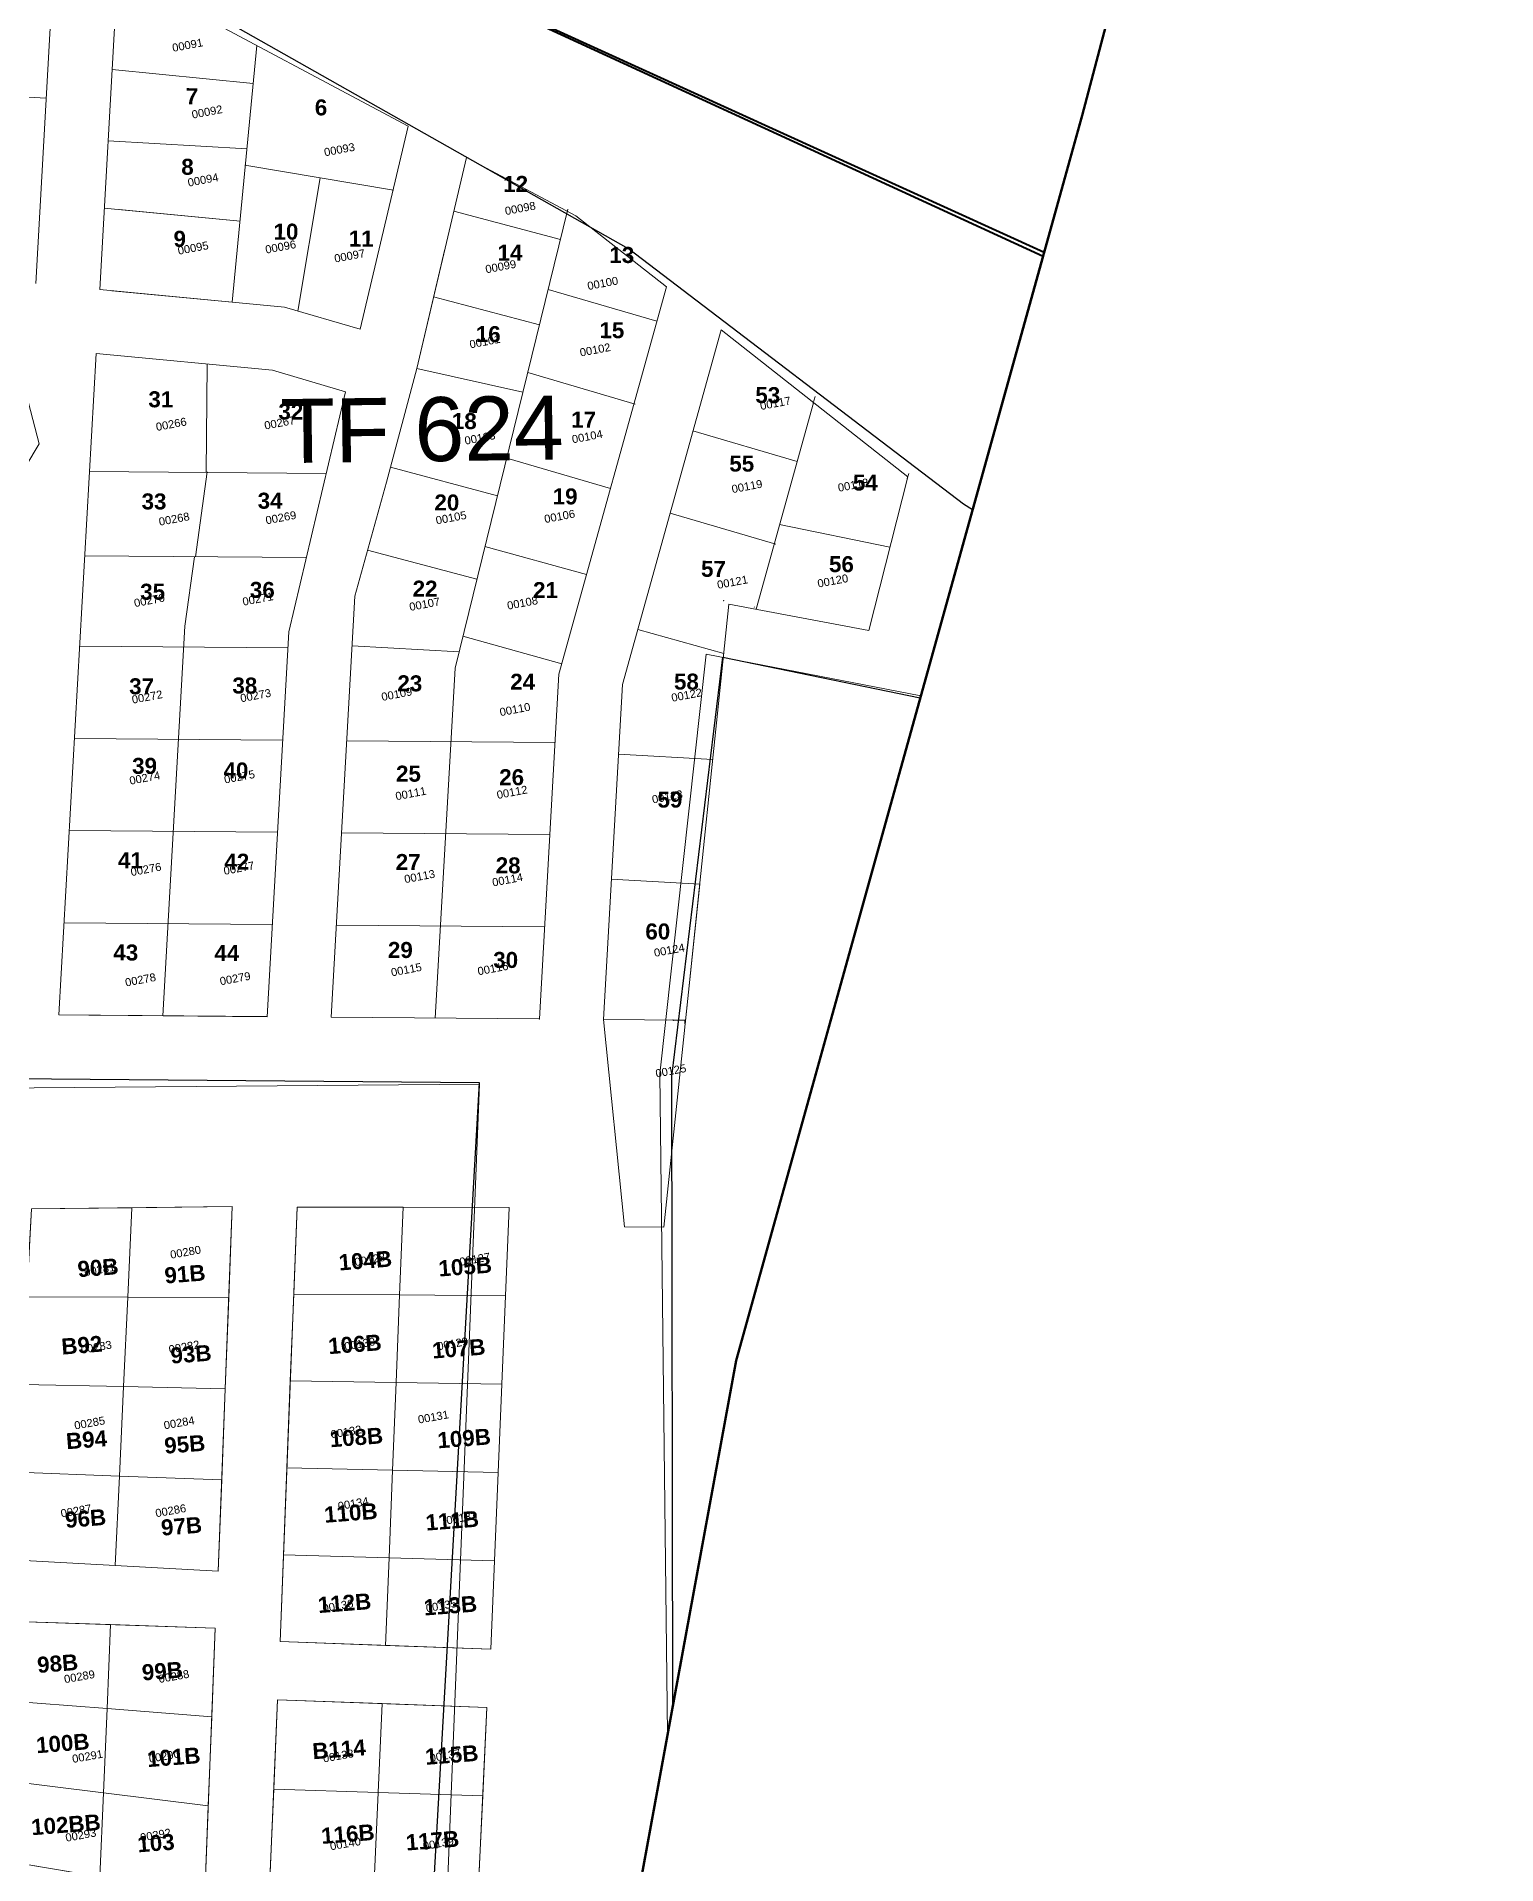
# Model space of a CAD drawing. Header units: metres. Extents: x 251686 to 255059, y 1627526 to 1631912.
# Drawn here: x 254222.5 to 254405, y 1630190.9 to 1630419.4 of the extents above; entities that cross this region are included whole.
import ezdxf
from ezdxf.enums import TextEntityAlignment as Align

# ---------------------------------------------------------------- set-up
doc = ezdxf.new("R2010")
doc.units = ezdxf.units.M
doc.header["$MEASUREMENT"] = 0
doc.linetypes.add('DGN Style 2', pattern=[29.229957, 17.537974, -11.691983])
doc.layers.add('limites_communes_2025', color=7, linetype='Continuous', lineweight=0)
doc.layers.add('Numero Titre Foncier', color=4, linetype='Continuous', lineweight=0)
for name, color, linetype in [('limites_parcelles', 7, 'Continuous'), ('limites_sections', 7, 'Continuous'), ('limites_tf', 7, 'Continuous'), ('numero_lot', 7, 'Continuous'), ('numero_parcelle', 7, 'Continuous')]:
    doc.layers.add(name, color=color, linetype=linetype)
doc.styles.add('Style-Arial', font='arial.ttf')
doc.styles.add('style1', font='')
doc.styles.get('style1').set_extended_font_data('Times New Roman', bold=True)

msp = doc.modelspace()

# ---------------------------------------------------------------- linework, layer by layer
at = {"layer": 'limites_communes_2025', "color": 3, "lineweight": 80, "flags": 128}
for points in [[(252710.2872, 1631107.3833), (252982.4701, 1631682.9759), (252993.7572, 1631687.3199), (253010.694, 1631729.9757), (253066.3854, 1631842.8952), (253066.3854, 1631842.8952), (253098.7298, 1631912.4498), (253659.0228, 1631648.0069), (253757.0504, 1631605.0124), (254274.3391, 1631378.1314), (254622, 1631294), (254624.2075, 1631293.4301), (254621.5327, 1631279.8563), (254569.5419, 1631182.2248), (254530.2512, 1631049.2714), (254527.2805, 1631037.9628), (254483.023, 1630869.4867), (254395.3871, 1630569.1026), (254353.2541, 1630409.5098), (254309.9852, 1630253.9323), (254287.3632, 1630130.504)], [(254353.2541, 1630409.5098), (254395.3871, 1630569.1026)], [(254309.9852, 1630253.9323), (254353.2541, 1630409.5098)], [(254287.3632, 1630130.504), (254309.9852, 1630253.9323)]]:
    msp.add_lwpolyline(points, dxfattribs=at)
at = {"layer": 'limites_parcelles', "color": 7, "linetype": 'Continuous', "lineweight": 0}
for p, q in [((254224.873901, 1630431.689406), (254222.440022, 1630388.511468)), ((254232.664269, 1630427.536363), (254230.420804, 1630387.755884)), ((254209.771063, 1630418.201497), (254222.840745, 1630368.48723)), ((254246.986428, 1630386.187781), (254250.074262, 1630418.2551)), ((254249.618081, 1630413.525322), (254231.978547, 1630415.256893)), ((254211.302632, 1630412.375735), (254223.743921, 1630411.674555)), ((254268.981632, 1630408.175587), (254262.986046, 1630382.794744)), ((254248.833887, 1630405.355556), (254231.468082, 1630406.33596)), ((254248.573321, 1630403.315569), (254267.152852, 1630400.202471)), ((254276.286231, 1630404.281507), (254270.057368, 1630377.904396)), ((254255.208179, 1630385.076292), (254258.000068, 1630401.736077)), ((254247.960835, 1630396.294716), (254230.995271, 1630397.932114)), ((254247.960835, 1630396.294716), (254232.849442, 1630397.753169)), ((254247.959841, 1630396.29672), (254232.849445, 1630397.754169)), ((254288.01352, 1630394.004918), (254274.691413, 1630397.538529)), ((254288.946766, 1630397.790301), (254274.84259, 1630340.441328)), ((254273.579028, 1630392.822176), (254270.057371, 1630377.905396)), ((254230.420804, 1630387.755884), (254246.986422, 1630386.18578)), ((254231.938955, 1630387.613018), (254246.986428, 1630386.187781)), ((254286.48522, 1630387.789286), (254300.091996, 1630383.799592)), ((254287.825436, 1630339.708907), (254301.2826, 1630388.081873)), ((254246.986422, 1630386.18578), (254253.541063, 1630385.564768)), ((254253.541063, 1630385.564768), (254262.986046, 1630382.794744)), ((254285.388762, 1630383.362998), (254272.162616, 1630386.872295)), ((254295.768428, 1630338.39322), (254308.098432, 1630382.717743)), ((254229.969291, 1630379.759132), (254225.305437, 1630297.104231)), ((254229.969291, 1630379.759132), (254252.031447, 1630377.668408)), ((254243.856646, 1630378.442614), (254243.745695, 1630364.898575)), ((254252.029446, 1630377.668414), (254261.144606, 1630374.995474)), ((254270.057371, 1630377.905396), (254266.283821, 1630363.685692)), ((254270.057368, 1630377.904396), (254266.284815, 1630363.683688)), ((254270.057371, 1630377.905396), (254283.330299, 1630374.95319)), ((254283.927233, 1630377.382248), (254297.344109, 1630373.448178)), ((254261.144606, 1630374.995474), (254254.05266, 1630344.968992)), ((254319.653663, 1630373.623657), (254312.476548, 1630347.824734)), ((254319.874142, 1630374.416189), (254319.637353, 1630373.5656)), ((254304.588385, 1630370.099896), (254317.611058, 1630366.281288)), ((254189.280096, 1630312.523279), (254222.840745, 1630368.48723)), ((254281.298328, 1630366.694324), (254294.265441, 1630362.891731)), ((254229.136262, 1630365.018906), (254258.751278, 1630364.775989)), ((254242.39974, 1630354.349641), (254243.845987, 1630364.978289)), ((254280.145001, 1630362.00111), (254266.778915, 1630365.546864)), ((254331.440187, 1630364.347541), (254326.572563, 1630345.168247)), ((254331.570298, 1630364.789305), (254331.386151, 1630364.134627)), ((254262.326162, 1630349.454567), (254266.282815, 1630363.683694)), ((254301.732719, 1630359.831857), (254314.967693, 1630355.951384)), ((254315.416338, 1630358.392129), (254329.208142, 1630355.567118)), ((254277.578912, 1630351.563085), (254263.918956, 1630355.186802)), ((254278.586303, 1630355.663526), (254291.280166, 1630352.131906)), ((254228.500634, 1630354.483727), (254256.29097, 1630354.255597)), ((254241.071818, 1630345.702407), (254242.25175, 1630354.371119)), ((254262.326162, 1630349.454567), (254259.358557, 1630296.826654)), ((254312.287787, 1630348.110754), (254312.26053, 1630348.03281)), ((254241.071818, 1630345.702407), (254238.324435, 1630296.99973)), ((254254.054673, 1630344.972987), (254251.343084, 1630296.889039)), ((254275.825654, 1630344.441806), (254288.18568, 1630341.003281)), ((254308.447275, 1630342.263597), (254297.678942, 1630345.2599)), ((254227.904594, 1630343.182118), (254253.942275, 1630342.967545)), ((254261.970299, 1630343.229217), (254275.351233, 1630342.474526)), ((254272.37708, 1630296.713738), (254274.84259, 1630340.441328)), ((254287.82744, 1630339.709901), (254285.398313, 1630296.612444)), ((254295.768428, 1630338.39322), (254293.409555, 1630296.550723)), ((254227.253841, 1630331.662595), (254253.291523, 1630331.448023)), ((254287.346175, 1630331.164025), (254261.306495, 1630331.379604)), ((254307.06613, 1630329.025204), (254295.262657, 1630329.690359)), ((254226.605089, 1630320.143066), (254252.642774, 1630319.929494)), ((254286.695419, 1630319.643502), (254260.65774, 1630319.859075)), ((254305.443229, 1630313.469567), (254294.366891, 1630314.093991)), ((254225.95434, 1630308.624544), (254251.994025, 1630308.410966)), ((254286.046667, 1630308.123973), (254260.006988, 1630308.339552)), ((254251.343084, 1630296.889039), (254225.305437, 1630297.104231)), ((254225.305591, 1630297.106015), (254251.343276, 1630296.892443)), ((254229.076407, 1630297.075763), (254251.128952, 1630296.894353)), ((254285.397918, 1630296.605445), (254259.358239, 1630296.821024)), ((254259.358557, 1630296.826654), (254285.398313, 1630296.612444)), ((254303.668077, 1630296.454579), (254293.409266, 1630296.539036)), ((254303.624694, 1630296.454642), (254302.102129, 1630296.467471)), ((254303.579225, 1630295.996604), (254303.582678, 1630296.454776))]:
    msp.add_line(p, q, dxfattribs=at)
at = {"layer": 'limites_parcelles', "color": 7, "lineweight": 0}
for p, q in [((254232.664269, 1630427.536363), (254268.981632, 1630408.175587)), ((254276.286231, 1630404.281507), (254289.963354, 1630396.990236)), ((254289.963354, 1630396.990236), (254301.2826, 1630388.081873)), ((254308.098432, 1630382.717743), (254331.440187, 1630364.347541)), ((254309.093968, 1630348.462204), (254303.614086, 1630295.937071)), ((254326.572563, 1630345.168247), (254309.093968, 1630348.462204)), ((254305.443229, 1630313.469567), (254300.967232, 1630270.566752))]:
    msp.add_line(p, q, dxfattribs=at)
at = {"layer": 'limites_parcelles', "color": 7, "lineweight": 0, "flags": 128}
msp.add_lwpolyline([(254293.409028, 1630296.541378), (254296.03727, 1630270.634479), (254300.967232, 1630270.566752)], dxfattribs=at)
at = {"layer": 'limites_parcelles', "lineweight": 0, "flags": 128}
for points in [[(254221.901594, 1630272.861113), (254234.444169, 1630273.003984), (254234.444169, 1630273.00398), (254233.922903, 1630261.829055), (254221.295127, 1630261.897032), (254221.294915, 1630261.897043), (254221.901594, 1630272.861113)], [(254246.55138, 1630261.761083), (254246.551379, 1630261.761075), (254233.922903, 1630261.829055), (254234.444169, 1630273.00398), (254234.444169, 1630273.003984), (254246.987745, 1630273.146868), (254246.55138, 1630261.761083)], [(254255.097674, 1630273.077106), (254268.353448, 1630273.065547), (254268.353448, 1630273.065037), (254267.912132, 1630262.116739), (254254.673097, 1630262.22164), (254254.672721, 1630262.221655), (254255.097674, 1630273.077106)], [(254281.152095, 1630262.011837), (254281.152095, 1630262.011829), (254267.912132, 1630262.116739), (254268.353448, 1630273.065037), (254268.353448, 1630273.065547), (254281.610201, 1630273.053987), (254281.152095, 1630262.011837)], [(254220.688179, 1630250.93192), (254221.294915, 1630261.897043), (254221.295127, 1630261.897032), (254233.922903, 1630261.829055), (254233.401612, 1630250.653605), (254220.688179, 1630250.93192)], [(254246.115016, 1630250.375298), (254246.115015, 1630250.37529), (254233.401612, 1630250.653605), (254233.922903, 1630261.829055), (254246.551379, 1630261.761075), (254246.115016, 1630250.375298)], [(254254.247726, 1630251.365147), (254254.672721, 1630262.221655), (254254.673097, 1630262.22164), (254267.912132, 1630262.116739), (254267.470775, 1630251.167415), (254254.247726, 1630251.365152)], [(254267.912132, 1630262.116739), (254281.152095, 1630262.011829), (254280.693988, 1630250.969685), (254280.693988, 1630250.969674), (254267.470775, 1630251.167415), (254267.912132, 1630262.116739)], [(254220.688178, 1630250.931903), (254220.688179, 1630250.93192), (254233.401612, 1630250.653605), (254232.880343, 1630239.478637), (254220.081445, 1630239.966843), (254220.688178, 1630250.931903)], [(254246.115015, 1630250.37529), (254245.678687, 1630238.990453), (254245.678423, 1630238.990463), (254232.880343, 1630239.478637), (254233.401612, 1630250.653605), (254246.115015, 1630250.37529)], [(254253.822773, 1630240.509696), (254254.247726, 1630251.365147), (254254.247726, 1630251.365152), (254267.470775, 1630251.167415), (254267.029458, 1630240.219084), (254253.822961, 1630240.509689), (254253.822773, 1630240.509696)], [(254267.470775, 1630251.167415), (254280.693988, 1630250.969674), (254280.23592, 1630239.928471), (254280.235497, 1630239.928488), (254267.029458, 1630240.219084), (254267.470775, 1630251.167415)], [(254232.880343, 1630239.478637), (254232.359076, 1630228.30369), (254219.474768, 1630229.00277), (254220.081445, 1630239.966839), (254220.081445, 1630239.966843), (254232.880343, 1630239.478637)], [(254232.359079, 1630228.30369), (254232.359076, 1630228.30369), (254232.880343, 1630239.478637), (254245.678423, 1630238.990463), (254245.678687, 1630238.990453), (254245.242322, 1630227.604668), (254232.359079, 1630228.30369)], [(254266.588101, 1630229.269749), (254253.397779, 1630229.653193), (254253.822773, 1630240.509696), (254253.822961, 1630240.509689), (254267.029458, 1630240.219084), (254266.588101, 1630229.269749)], [(254280.23592, 1630239.928471), (254279.777813, 1630228.886319), (254279.777601, 1630228.886328), (254266.588101, 1630229.269749), (254267.029458, 1630240.219084), (254280.235497, 1630239.928488), (254280.23592, 1630239.928471)], [(254253.397778, 1630229.653189), (254253.397779, 1630229.653193), (254266.588101, 1630229.269749), (254266.146766, 1630218.320963), (254266.146764, 1630218.320935), (254252.972825, 1630218.797737), (254253.397778, 1630229.653189)], [(254279.319706, 1630217.844168), (254266.146764, 1630218.320935), (254266.146766, 1630218.320963), (254266.588101, 1630229.269749), (254279.777601, 1630228.886328), (254279.777813, 1630228.886319), (254279.319706, 1630217.844168)], [(254218.701561, 1630221.364031), (254231.772771, 1630220.923233), (254231.330377, 1630210.411982), (254218.24349, 1630211.444082), (254218.243468, 1630211.444083), (254218.701561, 1630221.364031)], [(254230.888023, 1630199.901652), (254217.785422, 1630201.525131), (254217.785422, 1630201.525132), (254218.243468, 1630211.444083), (254218.24349, 1630211.444082), (254231.330377, 1630210.411982), (254230.888023, 1630199.901652)], [(254252.652373, 1630211.530015), (254265.736589, 1630211.039993), (254265.736569, 1630211.039465), (254265.241386, 1630199.922067), (254252.175792, 1630200.341436), (254252.652373, 1630211.530015)], [(254244.416933, 1630209.379907), (254244.416932, 1630209.379893), (254243.989921, 1630198.278291), (254243.989569, 1630198.278304), (254230.888023, 1630199.901652), (254231.330377, 1630210.411982), (254244.416933, 1630209.379907)], [(254278.821744, 1630210.549933), (254278.307727, 1630199.502677), (254278.307727, 1630199.502674), (254265.241386, 1630199.922067), (254265.736569, 1630211.039465), (254265.736589, 1630211.039993), (254278.821744, 1630210.549933)], [(254217.327331, 1630191.605185), (254217.785422, 1630201.525132), (254217.785422, 1630201.525131), (254230.888023, 1630199.901652), (254230.445629, 1630189.390378), (254217.327331, 1630191.605185)], [(254243.562873, 1630187.175749), (254230.445678, 1630189.39037), (254230.445629, 1630189.390378), (254230.888023, 1630199.901652), (254243.989569, 1630198.278304), (254243.989921, 1630198.278291), (254243.562873, 1630187.175749)], [(254252.175791, 1630200.341432), (254252.175792, 1630200.341436), (254265.241386, 1630199.922067), (254264.746159, 1630188.803669), (254251.699381, 1630189.151905), (254251.699169, 1630189.151913), (254252.175791, 1630200.341432)], [(254277.79371, 1630188.455422), (254277.793709, 1630188.455414), (254264.746159, 1630188.803669), (254265.241386, 1630199.922067), (254278.307727, 1630199.502674), (254278.307727, 1630199.502677), (254277.79371, 1630188.455422)]]:
    msp.add_lwpolyline(points, close=True, dxfattribs=at)
at = {"layer": 'limites_parcelles', "color": 7, "linetype": 'Continuous', "lineweight": 0}
for p in [(254308.412747, 1630348.900344), (254308.412747, 1630348.900344), (254308.432754, 1630348.900281), (254308.432754, 1630348.900281), (254285.397941, 1630296.612447), (254285.397941, 1630296.612447), (254285.397941, 1630296.612447), (254285.397941, 1630296.612447), (254302.114133, 1630296.467433), (254302.11414, 1630296.469434), (254302.134078, 1630296.447362), (254302.134084, 1630296.449363)]:
    msp.add_point(p, dxfattribs=at)
at = {"layer": 'limites_parcelles', "lineweight": 0}
for points in [[(254221.901594, 1630272.861113), (254246.987745, 1630273.146868), (254245.242322, 1630227.604668), (254219.474768, 1630229.00277)], [(254255.097674, 1630273.077106), (254281.610201, 1630273.053987), (254279.319706, 1630217.844168), (254252.972825, 1630218.797737)], [(254244.843981, 1630220.482435), (254243.562873, 1630187.175749), (254217.327331, 1630191.605185), (254218.701561, 1630221.364031)], [(254244.843981, 1630220.482435), (254244.416933, 1630209.379907), (254231.330377, 1630210.411982), (254231.772771, 1630220.923233)], [(254252.652373, 1630211.530015), (254278.821744, 1630210.549933), (254276.2517, 1630155.314585), (254250.269383, 1630155.585228)]]:
    msp.add_3dface(points, dxfattribs=at)
at = {"layer": 'limites_sections', "color": 112, "linetype": 'Continuous', "lineweight": 40, "flags": 128}
for points in [[(254450.84006, 1630759.175246), (254395.3871, 1630569.1026), (254353.2541, 1630409.5098), (254348.492261, 1630392.388149), (254237.72828, 1630442.844843), (254040.038076, 1630496.898217), (253942.172035, 1630521.14592), (253859.148201, 1630539.484772), (253853.186893, 1630453.726815), (253808.243015, 1630442.914881), (253793.178897, 1630438.29059), (253774.754402, 1630423.155021), (253711.134092, 1630399.982213), (253678.015836, 1630518.052824), (253627.848348, 1630688.389303), (253621.624412, 1630712.828844), (253610.975151, 1630786.918169), (253609.69659, 1630931.397239), (253737.566314, 1630938.284849), (253928.216166, 1630961.492497), (253976.914647, 1630881.792805), (254242.098307, 1630809.467069), (254450.84006, 1630759.175246)], [(254348.370927, 1630391.951882), (254309.9852, 1630253.9323), (254287.3632, 1630130.504), (254273.8695, 1629992.7881), (254275.334915, 1629929.186521), (254144.350912, 1629962.854533), (254129.310226, 1629944.470728), (254024.768125, 1629997.357132), (253955.511127, 1630039.119672), (253907.405394, 1630046.336207), (253799.369555, 1630038.162516), (253786.496556, 1630083.300126), (253767.950249, 1630162.069178), (253749.054441, 1630241.188133), (253711.262624, 1630399.425942), (253774.754402, 1630423.155021), (253793.178897, 1630438.29059), (253808.243015, 1630442.914881), (253853.186893, 1630453.726815), (253859.148201, 1630539.484772), (253942.172035, 1630521.14592), (254040.038076, 1630496.898217), (254237.72828, 1630442.844843), (254348.370927, 1630391.951882)]]:
    msp.add_lwpolyline(points, close=True, dxfattribs=at)
at = {"layer": 'limites_tf', "color": 5, "linetype": 'Continuous', "lineweight": 30, "flags": 128}
msp.add_lwpolyline([(254191.270861, 1630800.240995), (254225.082048, 1630797.627302), (254235.243104, 1630796.062518), (254249.515352, 1630787.863436), (254259.663104, 1630786.302518), (254272.43949, 1630794.458753), (254312.248292, 1630786.520125), (254327.411382, 1630784.830745), (254345.756111, 1630781.85287), (254364.100841, 1630778.874996), (254399.218938, 1630756.614854), (254377.214928, 1630714.463679), (254382.800449, 1630626.430146), (254394.763631, 1630566.741004), (254394.763631, 1630566.741004), (254353.2541, 1630409.5098), (254339.549928, 1630360.235127), (254338.412216, 1630360.922154), (254296.519262, 1630392.869296), (254192.853537, 1630451.472478), (254091.990638, 1630476.368054), (253923.42389, 1630459.487846)], dxfattribs=at)
at = {"layer": 'limites_tf', "color": 5, "linetype": 'Continuous', "lineweight": 0, "flags": 128}
for points in [[(254306.240789, 1630342.21076), (254333.08593, 1630336.9932), (254309.9852, 1630253.9323), (254301.42584, 1630207.231425), (254300.445157, 1630289.749225), (254306.240789, 1630342.21076)], [(254122.530157, 1630288.658945), (254084.247211, 1630328.685929), (254077.604852, 1630208.647537), (254113.881121, 1630191.78603), (254151.195145, 1630177.368469), (254189.50071, 1630165.864281), (254228.737366, 1630158.062736), (254272.672386, 1630157.974031), (254277.886726, 1630288.434441), (254151.329336, 1630287.399875), (254122.530157, 1630288.658945)]]:
    msp.add_lwpolyline(points, close=True, dxfattribs=at)
at = {"layer": 'limites_tf', "color": 7, "linetype": 'Continuous', "lineweight": 30, "flags": 128}
msp.add_lwpolyline([(254308.306062, 1630341.81036), (254333.015194, 1630336.738864), (254309.9852, 1630253.9323), (254302.072439, 1630210.759341), (254301.961382, 1630289.412392), (254308.306062, 1630341.81036)], close=True, dxfattribs=at)
at = {"layer": 'limites_tf', "color": 5, "linetype": 'Continuous', "lineweight": 30, "elevation": -1.032, "flags": 128}
msp.add_lwpolyline([(254122.565698, 1630291.437514), (254084.958752, 1630332.100287), (254076.306158, 1630212.190032), (254112.294831, 1630194.723107), (254149.36206, 1630179.682395), (254187.469503, 1630167.538036), (254226.569942, 1630159.080201), (254270.497308, 1630158.255405), (254277.896699, 1630288.61014), (254151.33974, 1630289.696109), (254122.565698, 1630291.437514)], close=True, dxfattribs=at)

# ---------------------------------------------------------------- texts
at = {"layer": 'Numero Titre Foncier', "color": 4, "linetype": 'Continuous', "lineweight": 0, "style": 'Style-Arial'}
msp.add_text('TF 624', height=8.003145, rotation=0.73413, dxfattribs=at).set_placement((254270.708886, 1630370.293965), align=Align.MIDDLE_CENTER)
at = {"layer": 'numero_lot', "color": 7, "linetype": 'DGN Style 2', "lineweight": 13, "char_height": 2, "attachment_point": 7, "rotation": 359.81842937, "line_spacing_factor": 0.72, "style": 'style1'}
for s, insert in [('\\fArial|b1|i0|c00|p39;7', (254241.182791, 1630410.931916)), ('\\fArial|b1|i0|c00|p39;6', (254257.308523, 1630409.502737)), ('\\fArial|b1|i0|c00|p39;8', (254240.616512, 1630402.076662)), ('\\fArial|b1|i0|c00|p39;12', (254280.857351, 1630399.971342)), ('\\fArial|b1|i0|c00|p39;9', (254239.647616, 1630393.07715)), ('\\fArial|b1|i0|c00|p39;10', (254252.150783, 1630393.977899)), ('\\fArial|b1|i0|c00|p39;11', (254261.557665, 1630393.141765)), ('\\fArial|b1|i0|c00|p39;14', (254280.157368, 1630391.375139)), ('\\fArial|b1|i0|c00|p39;13', (254294.136037, 1630391.060729)), ('\\fArial|b1|i0|c00|p39;16', (254277.436961, 1630381.171697)), ('\\fArial|b1|i0|c00|p39;15', (254292.896447, 1630381.659915)), ('\\fArial|b1|i0|c00|p39;31', (254236.497944, 1630373.019147)), ('\\fArial|b1|i0|c00|p39;32', (254252.75694, 1630371.49003)), ('\\fArial|b1|i0|c00|p39;53', (254312.385491, 1630373.543945)), ('\\fArial|b1|i0|c00|p39;18', (254274.444476, 1630370.296849)), ('\\fArial|b1|i0|c00|p39;17', (254289.366117, 1630370.518666)), ('\\fArial|b1|i0|c00|p39;55', (254309.131777, 1630364.988371)), ('\\fArial|b1|i0|c00|p39;54', (254324.582639, 1630362.620958)), ('\\fArial|b1|i0|c00|p39;33', (254235.65118, 1630360.257751)), ('\\fArial|b1|i0|c00|p39;34', (254250.168133, 1630360.345796)), ('\\fArial|b1|i0|c00|p39;20', (254272.260919, 1630360.12772)), ('\\fArial|b1|i0|c00|p39;19', (254287.048682, 1630360.887175)), ('\\fArial|b1|i0|c00|p39;57', (254305.596062, 1630351.832337)), ('\\fArial|b1|i0|c00|p39;56', (254321.59313, 1630352.419369)), ('\\fArial|b1|i0|c00|p39;35', (254235.48004, 1630348.970801)), ('\\fArial|b1|i0|c00|p39;36', (254249.191423, 1630349.196454)), ('\\fArial|b1|i0|c00|p39;22', (254269.537966, 1630349.387072)), ('\\fArial|b1|i0|c00|p39;21', (254284.592008, 1630349.204308)), ('\\fArial|b1|i0|c00|p39;37', (254234.099417, 1630337.151472)), ('\\fArial|b1|i0|c00|p39;38', (254247.002847, 1630337.244631)), ('\\fArial|b1|i0|c00|p39;23', (254267.630253, 1630337.523394)), ('\\fArial|b1|i0|c00|p39;24', (254281.744475, 1630337.74677)), ('\\fArial|b1|i0|c00|p39;58', (254302.216073, 1630337.739913)), ('\\fArial|b1|i0|c00|p39;39', (254234.470058, 1630327.20634)), ('\\fArial|b1|i0|c00|p39;40', (254245.893846, 1630326.633922)), ('\\fArial|b1|i0|c00|p39;25', (254267.460117, 1630326.237442)), ('\\fArial|b1|i0|c00|p39;26', (254280.362057, 1630325.793392)), ('\\fArial|b1|i0|c00|p39;59', (254300.154549, 1630322.997577)), ('\\fArial|b1|i0|c00|p39;41', (254232.696917, 1630315.439275)), ('\\fArial|b1|i0|c00|p39;42', (254246.003024, 1630315.263051)), ('\\fArial|b1|i0|c00|p39;27', (254267.424567, 1630315.21917)), ('\\fArial|b1|i0|c00|p39;28', (254279.924142, 1630314.777396)), ('\\fArial|b1|i0|c00|p39;60', (254298.631102, 1630306.516845)), ('\\fArial|b1|i0|c00|p39;43', (254232.12309, 1630303.886495)), ('\\fArial|b1|i0|c00|p39;44', (254244.756888, 1630303.846455)), ('\\fArial|b1|i0|c00|p39;29', (254266.449283, 1630304.203876)), ('\\fArial|b1|i0|c00|p39;30', (254279.61835, 1630302.953659))]:
    msp.add_mtext(s, dxfattribs=dict(at, insert=insert))
at = {"layer": 'numero_lot', "color": 7, "linetype": 'Continuous', "lineweight": 13, "char_height": 2, "attachment_point": 7, "rotation": 4.40677784, "line_spacing_factor": 0.72, "style": 'style1'}
for s, insert in [('\\fArial|b1|i0|c00|p39;90B', (254227.727462, 1630264.295422)), ('\\fArial|b1|i0|c00|p39;104B', (254260.373454, 1630265.132573)), ('\\fArial|b1|i0|c00|p39;105B', (254272.858269, 1630264.378143)), ('\\fArial|b1|i0|c00|p39;91B', (254238.598644, 1630263.50782)), ('\\fArial|b1|i0|c00|p39;B92', (254225.705609, 1630254.622715)), ('\\fArial|b1|i0|c00|p39;106B', (254259.068947, 1630254.678615)), ('\\fArial|b1|i0|c00|p39;93B', (254239.354664, 1630253.487675)), ('\\fArial|b1|i0|c00|p39;107B', (254272.049812, 1630254.128909)), ('\\fArial|b1|i0|c00|p39;108B', (254259.250708, 1630243.041201)), ('\\fArial|b1|i0|c00|p39;B94', (254226.292813, 1630242.793473)), ('\\fArial|b1|i0|c00|p39;95B', (254238.573897, 1630242.235843)), ('\\fArial|b1|i0|c00|p39;109B', (254272.726374, 1630242.908832)), ('\\fArial|b1|i0|c00|p39;96B', (254226.17894, 1630232.96454)), ('\\fArial|b1|i0|c00|p39;97B', (254238.165951, 1630231.994524)), ('\\fArial|b1|i0|c00|p39;110B', (254258.563625, 1630233.604376)), ('\\fArial|b1|i0|c00|p39;111B', (254271.240767, 1630232.652636)), ('\\fArial|b1|i0|c00|p39;112B', (254257.775005, 1630222.351404)), ('\\fArial|b1|i0|c00|p39;113B', (254271.007698, 1630222.010454)), ('\\fArial|b1|i0|c00|p39;98B', (254222.681197, 1630214.834871)), ('\\fArial|b1|i0|c00|p39;99B', (254235.772202, 1630213.892581)), ('\\fArial|b1|i0|c00|p39;100B', (254222.543551, 1630204.803636)), ('\\fArial|b1|i0|c00|p39;101B', (254236.419641, 1630203.071231)), ('\\fArial|b1|i0|c00|p39;B114', (254257.087757, 1630204.076455)), ('\\fArial|b1|i0|c00|p39;115B', (254271.175599, 1630203.353708)), ('\\fArial|b1|i0|c00|p39;102BB', (254221.935861, 1630194.557385)), ('\\fArial|b1|i0|c00|p39;116B', (254258.190302, 1630193.46826)), ('\\fArial|b1|i0|c00|p39;103', (254235.204223, 1630192.411676)), ('\\fArial|b1|i0|c00|p39;117B', (254268.773053, 1630192.670332))]:
    msp.add_mtext(s, dxfattribs=dict(at, insert=insert))
at = {"layer": 'numero_parcelle', "color": 5, "lineweight": 0, "style": 'Style-Arial'}
for s, rotation, p in [('00091', 10.73413, (254239.399303, 1630418.442517)), ('00092', 10.73413, (254241.843444, 1630410.101736)), ('00093', 10.73413, (254258.387699, 1630405.388965)), ('00094', 10.73413, (254241.337312, 1630401.600032)), ('00098', 10.73413, (254280.993349, 1630398.045242)), ('00096', 10.73413, (254251.039661, 1630393.229137)), ('00095', 10.73413, (254240.093218, 1630393.088873)), ('00097', 10.73413, (254259.664996, 1630392.108468)), ('00099', 10.73413, (254278.55603, 1630390.767572)), ('00100', 10.73413, (254291.30594, 1630388.679624)), ('00101', 10.73413, (254276.567445, 1630381.385039)), ('00102', 10.73413, (254290.358066, 1630380.365733)), ('00117', 10.73413, (254312.899232, 1630373.682949)), ('00266', 10.73413, (254237.358222, 1630371.064111)), ('00267', 10.73413, (254250.918282, 1630371.237865)), ('00103', 10.73413, (254275.948471, 1630369.346612)), ('00104', 10.73413, (254289.372359, 1630369.518621)), ('00119', 10.73413, (254309.341917, 1630363.295362)), ('00118', 10.73413, (254322.625241, 1630363.46557)), ('00268', 10.73413, (254237.725281, 1630359.2186)), ('00269', 10.73413, (254251.070102, 1630359.389596)), ('00105', 10.73413, (254272.350607, 1630359.380627)), ('00106', 10.73413, (254285.915059, 1630359.554438)), ('00121', 10.73413, (254307.52702, 1630351.329553)), ('00120', 10.73413, (254320.072382, 1630351.490305)), ('00270', 10.73413, (254234.626432, 1630349.052346)), ('00271', 10.73413, (254248.186492, 1630349.2261)), ('00107', 10.73413, (254269.044688, 1630348.574139)), ('00108', 10.73413, (254281.27378, 1630348.730838)), ('00272', 10.73413, (254234.350535, 1630336.983138)), ('00273', 10.73413, (254247.910594, 1630337.156892)), ('00109', 10.73413, (254265.551126, 1630337.325534)), ('00122', 10.73413, (254301.803139, 1630337.22063)), ('00110', 10.73413, (254280.33719, 1630335.421973)), ('00275', 10.73413, (254245.887941, 1630327.004428)), ('00274', 10.73413, (254234.049794, 1630326.852737)), ('00111', 10.73413, (254267.309357, 1630324.913034)), ('00112', 10.73413, (254279.977712, 1630325.075362)), ('00123', 10.73413, (254299.382738, 1630324.508348)), ('00277', 10.73413, (254245.819001, 1630315.584247)), ('00276', 10.73413, (254234.196093, 1630315.435315)), ('00113', 10.73413, (254268.413845, 1630314.550167)), ('00114', 10.73413, (254279.402801, 1630314.141175)), ('00124', 10.73413, (254299.62841, 1630305.335695)), ('00115', 10.73413, (254266.753414, 1630302.89837)), ('00116', 10.73413, (254277.576863, 1630303.037058)), ('00278', 10.73413, (254233.5118, 1630301.637206)), ('00279', 10.73413, (254245.349947, 1630301.788897)), ('00125', 10.73413, (254299.821635, 1630290.25608)), ('00280', 10.13223, (254239.146675, 1630267.615948)), ('00281', 10.13223, (254228.406559, 1630265.437603)), ('00128', 10.13223, (254262.193122, 1630266.696503)), ('00127', 10.13223, (254275.318535, 1630266.726795)), ('00283', 10.13223, (254227.998582, 1630255.74565)), ('00282', 10.13223, (254238.972288, 1630255.770976)), ('00130', 10.13223, (254260.926451, 1630256.141145)), ('00129', 10.13223, (254272.545669, 1630256.16796)), ('00285', 10.13223, (254227.159768, 1630246.268059)), ('00284', 10.13223, (254238.348644, 1630246.293881)), ('00132', 10.13223, (254259.230433, 1630245.154084)), ('00131', 10.13223, (254270.130551, 1630247.015659)), ('00134', 10.13223, (254260.111799, 1630236.19398)), ('00287', 10.13223, (254225.46375, 1630235.280998)), ('00286', 10.13223, (254237.298138, 1630235.30831)), ('00133', 10.13223, (254273.67172, 1630234.419622)), ('00136', 10.13223, (254258.204777, 1630223.40078)), ('00135', 10.13223, (254271.115019, 1630223.430575)), ('00289', 10.13223, (254225.886183, 1630214.567435)), ('00288', 10.13223, (254237.689833, 1630214.594676)), ('00291', 10.13223, (254226.892825, 1630204.601861)), ('00290', 10.13223, (254236.483291, 1630204.623994)), ('00138', 10.13223, (254258.248017, 1630204.664924)), ('00137', 10.13223, (254271.5886, 1630204.695712)), ('00293', 10.13223, (254226.054863, 1630194.75509)), ('00292', 10.13223, (254235.399419, 1630194.776655)), ('00140', 10.13223, (254259.134047, 1630193.683822)), ('00139', 10.13223, (254270.753265, 1630193.710637))]:
    msp.add_text(s, height=1, rotation=rotation, dxfattribs=at).set_placement(p, align=Align.TOP_LEFT)

doc.saveas('drawing.dxf')
